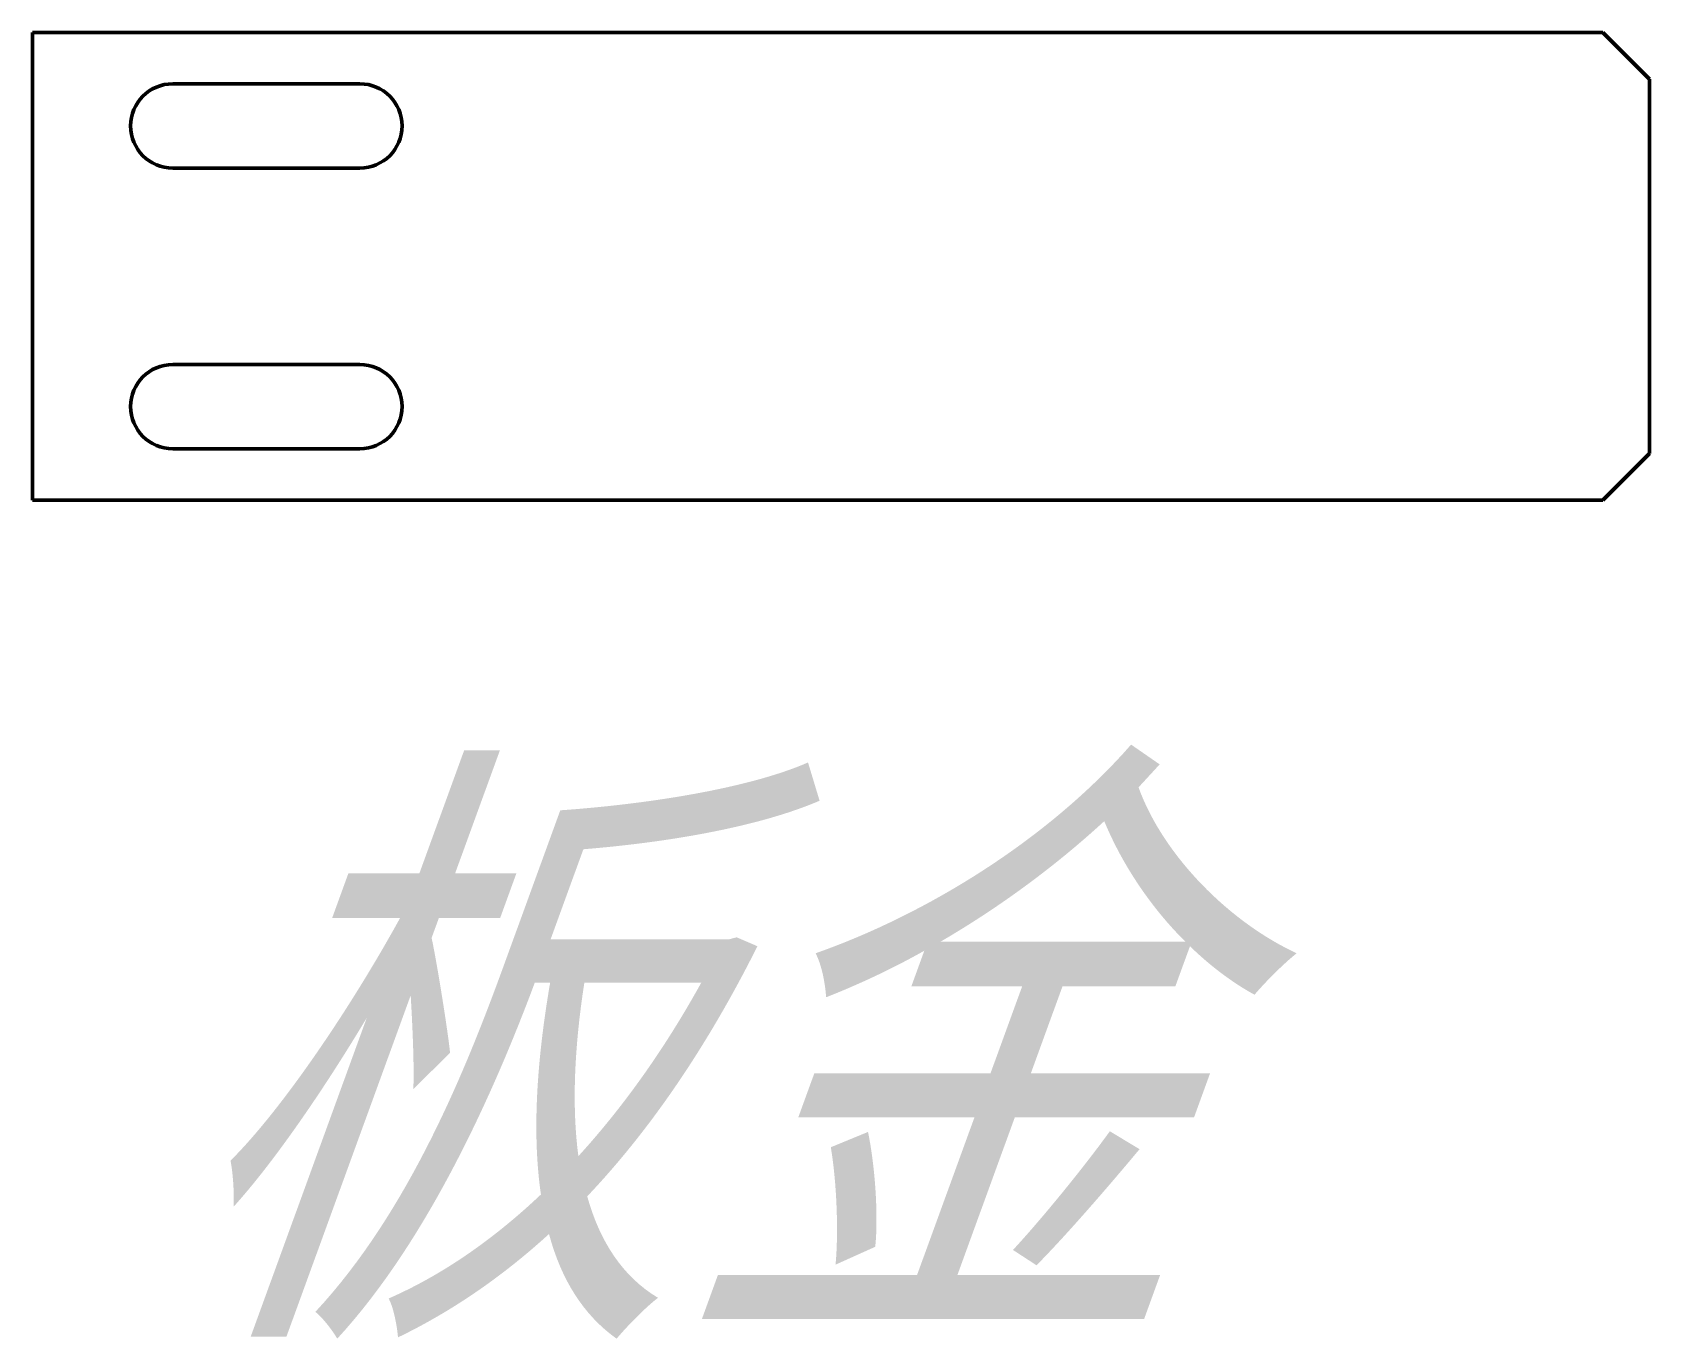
# Model space of a CAD drawing. Header units: inches. Extents: x 17901 to 26602, y 9673 to 14036.
# Drawn here: x 18315.2 to 18488, y 13499.1 to 13638.7 of the extents above; entities that cross this region are included whole.
import ezdxf

# ---------------------------------------------------------------- set-up
doc = ezdxf.new("R2010")
doc.units = ezdxf.units.IN
doc.header["$MEASUREMENT"] = 0
doc.layers.add('标注线', color=3, linetype='Continuous', lineweight=25)
doc.layers.add('粗实线', color=7, linetype='Continuous', lineweight=50)
doc.styles.add('DIM', font='romans.shx', dxfattribs={"width": 0.8, "oblique": 20, "bigfont": 'bigfont.shx'})

msp = doc.modelspace()

# ---------------------------------------------------------------- linework, layer by layer
at = {"layer": '粗实线'}
for p, q in [((18315.199, 13638.72), (18315.199, 13588.72)), ((18482.999, 13638.72), (18315.199, 13638.72)), ((18482.999, 13638.72), (18487.999, 13633.72)), ((18330.199, 13633.22), (18350.199, 13633.22)), ((18487.999, 13633.72), (18487.999, 13593.72)), ((18350.199, 13624.22), (18330.199, 13624.22)), ((18330.199, 13603.22), (18350.199, 13603.22)), ((18350.199, 13594.22), (18330.199, 13594.22)), ((18487.999, 13593.72), (18482.999, 13588.72)), ((18482.999, 13588.72), (18315.199, 13588.72))]:
    msp.add_line(p, q, dxfattribs=at)
for centre, start, end in [((18330.199, 13628.72), 90, 270), ((18350.199, 13628.72), 270, 90), ((18330.199, 13598.72), 90, 270), ((18350.199, 13598.72), 270, 90)]:
    msp.add_arc(centre, 4.5, start, end, dxfattribs=at)

# ---------------------------------------------------------------- texts
at = {"layer": '标注线', "insert": (18329.737, 13554.69), "char_height": 50, "width": 1440.87159, "attachment_point": 1, "style": 'DIM'}
msp.add_mtext('{\\fFangSong_GB2312|b0|i0|c134|p49;\\C2;板金}', dxfattribs=at)

doc.saveas('drawing.dxf')
